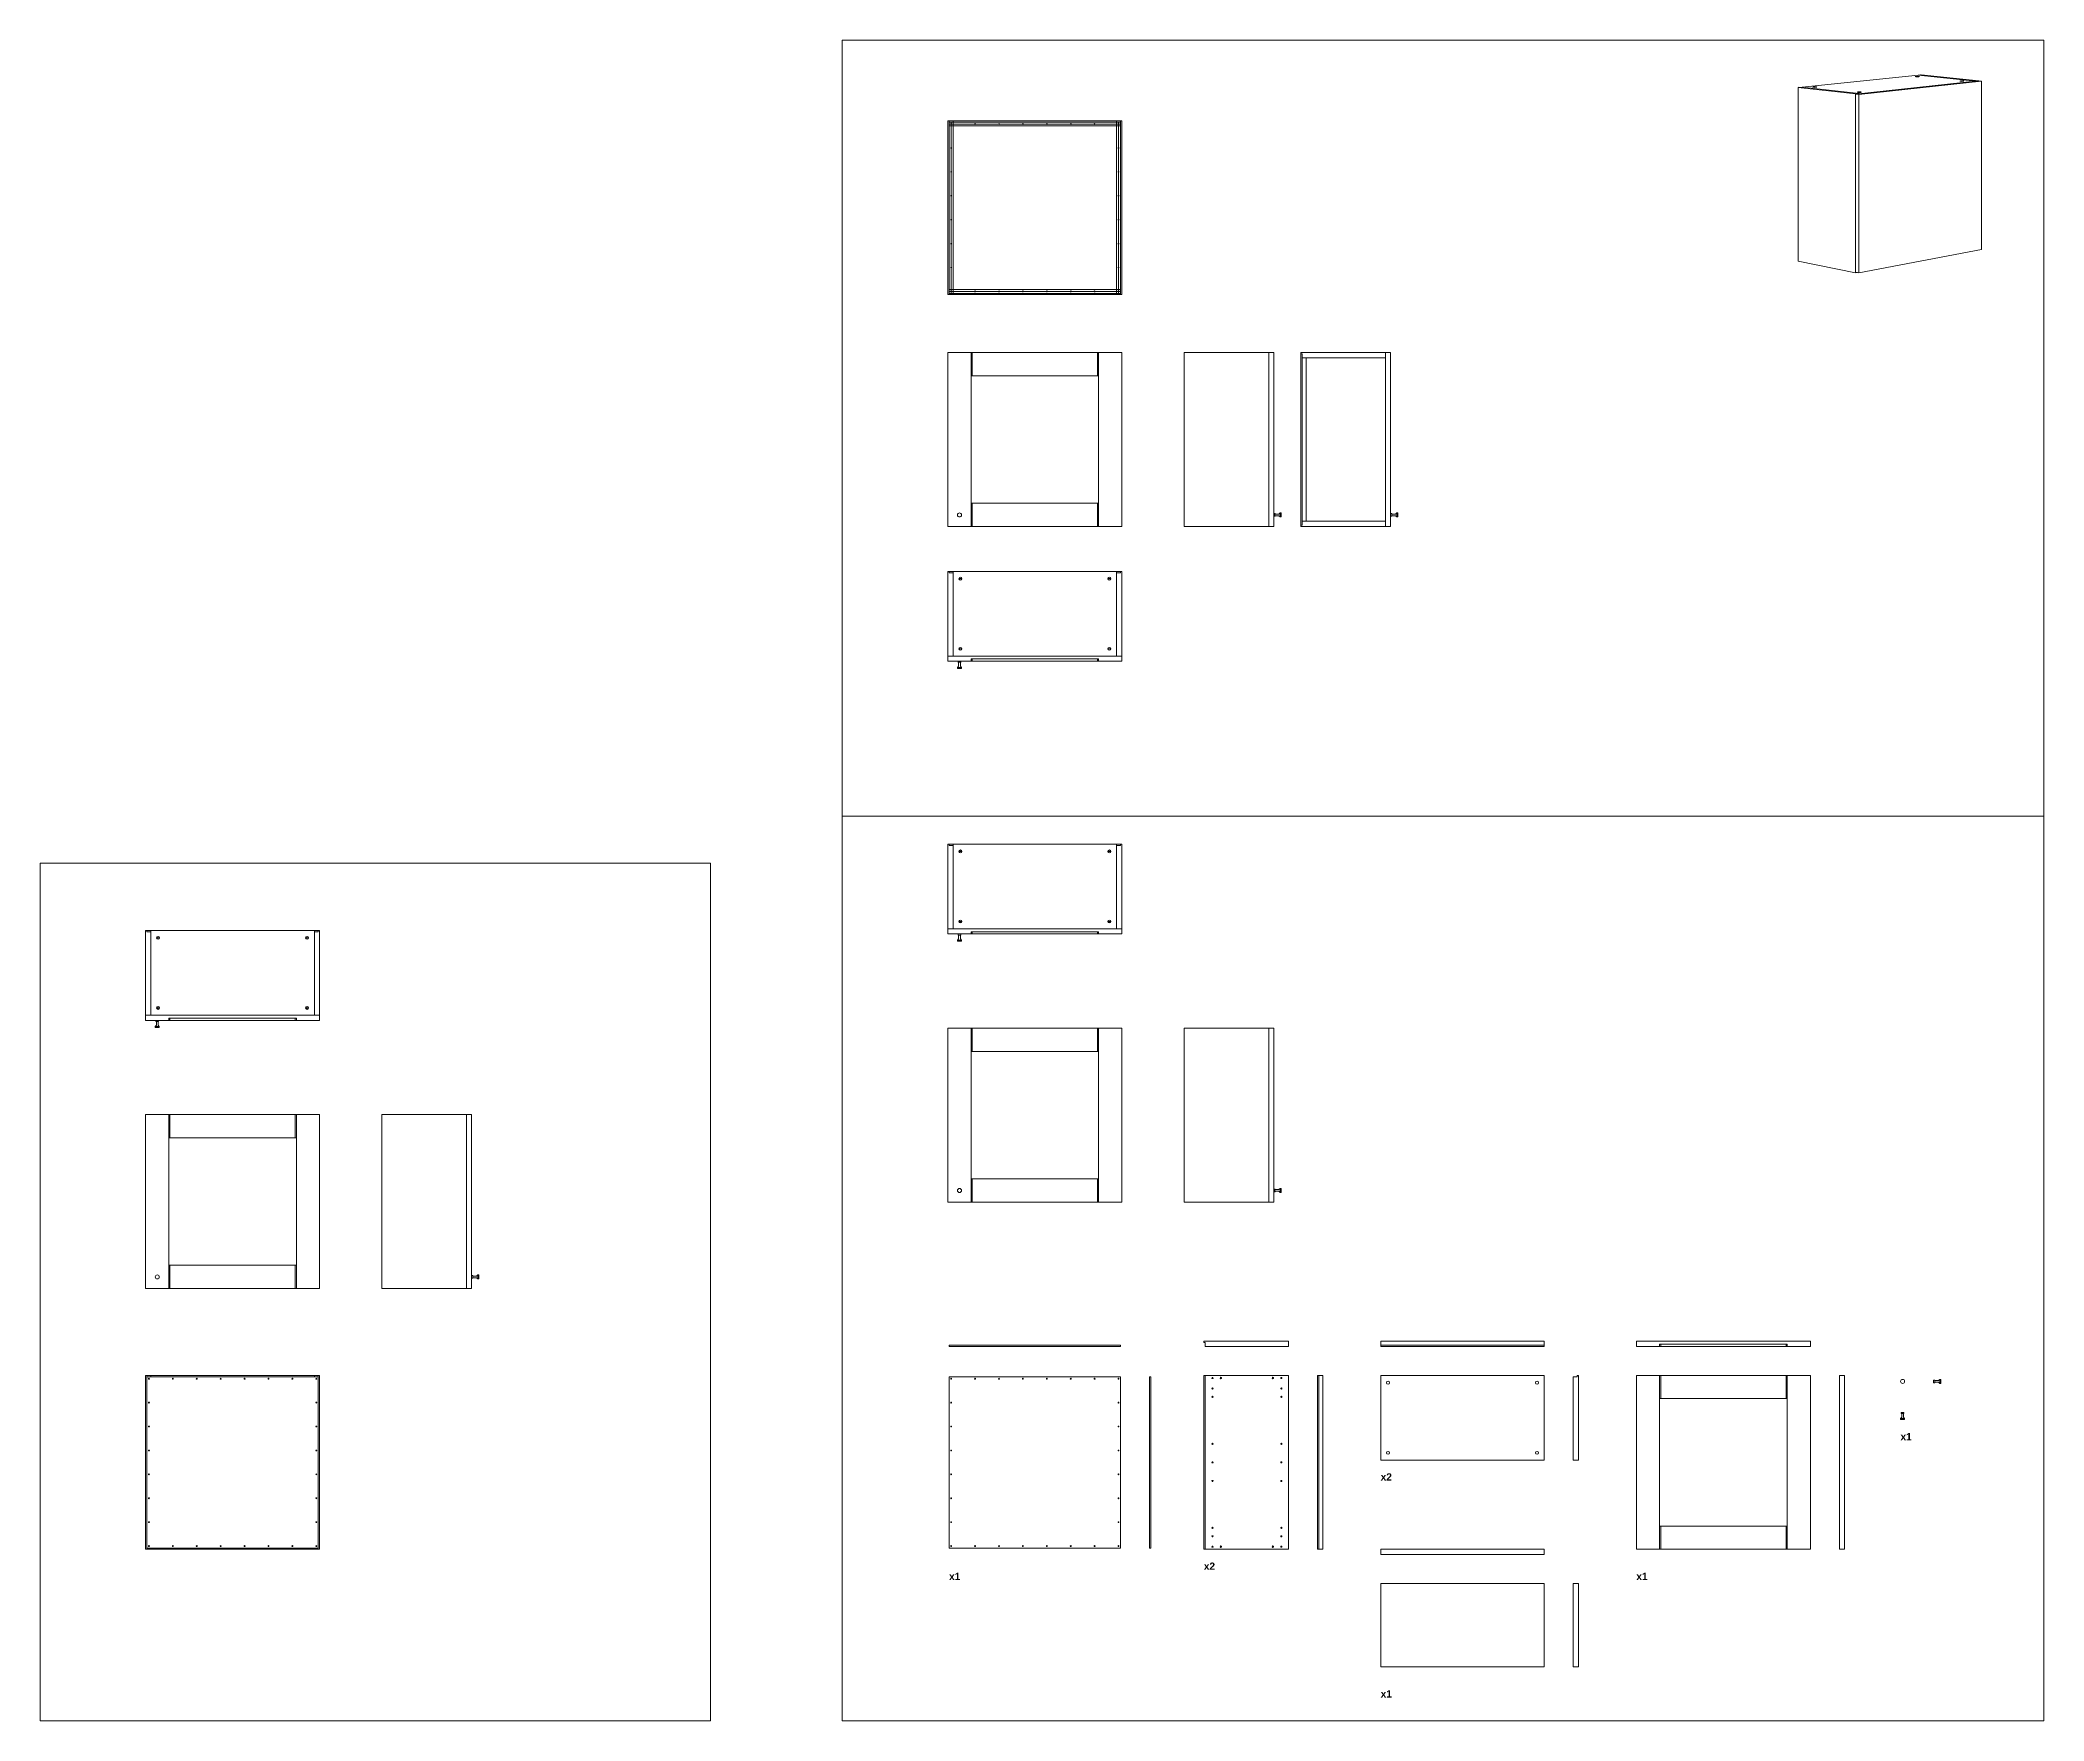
# Model space of a CAD drawing. Header units: centimetres. Extents: x -1165 to 380, y -206 to 683.
# Drawn here: x -311 to 380, y 103 to 683 of the extents above; entities that cross this region are included whole.
import ezdxf

# ---------------------------------------------------------------- set-up
doc = ezdxf.new("R2010")
doc.units = ezdxf.units.CM
doc.header["$MEASUREMENT"] = 0
for name, color, linetype, lineweight in [('A-FURN_Num_Penna__252_Num_Penna__252_Num_Penna__3_Num_Penna__252_Num_Penna__252_Num_Penna__252_Num_Penna__252_Num_Penna__252_Num_Penna__252_Num_Penna__252_Num_Penna__252_Num_Penna__252_Num_Penna__252_Num_Penna__252_Num_Penna__5', 5, 'Continuous', 18), ('A-SECT-PATT_Num_Penna__6_Num_Penna__6_Num_Penna__6_Num_Penna__6_Num_Penna__6_Num_Penna__6_Num_Penna__6_Num_Penna__6_Num_Penna__3_Num_Penna__3_Num_Penna__3_Num_Penna__3_Num_Penna__3_Num_Penna__3', 3, 'Continuous', 18), ('A-SECT-PATT_Num_Penna__6_Num_Penna__6_Num_Penna__6_Num_Penna__6_Num_Penna__6_Num_Penna__6_Num_Penna__6_Num_Penna__6_Num_Penna__3_Num_Penna__3_Num_Penna__3_Num_Penna__3_Num_Penna__3_Num_Penna__5', 5, 'Continuous', 18), ('A-SECT-PATT_Num_Penna__6_Num_Penna__6_Num_Penna__6_Num_Penna__6_Num_Penna__6_Num_Penna__6_Num_Penna__6_Num_Penna__6_Num_Penna__5_Num_Penna__5_Num_Penna__5_Num_Penna__5_Num_Penna__5_Num_Penna__5', 5, 'Continuous', 18), ('A-SECT-PATT_Num_Penna__6_Num_Penna__6_Num_Penna__6_Num_Penna__6_Num_Penna__6_Num_Penna__6_Num_Penna__6_Num_Penna__6_Num_Penna__6_Num_Penna__5_Num_Penna__5_Num_Penna__5_Num_Penna__5_Num_Penna__5', 5, 'Continuous', 18), ('A-SECT-PATT_Num_Penna__6_Num_Penna__6_Num_Penna__6_Num_Penna__6_Num_Penna__6_Num_Penna__6_Num_Penna__6_Num_Penna__6_Num_Penna__6_Num_Penna__6_Num_Penna__6_Num_Penna__6_Num_Penna__6_Num_Penna__6', 6, 'Continuous', 18), ('PDF10_Solid Fills_Num_Penna__5_Num_Penna__5_Num_Penna__5_Num_Penna__5_Num_Penna__5_Num_Penna__5_Num_Penna__5_Num_Penna__5', 5, 'Continuous', 18), ('PDF10_Solid Fills_Num_Penna__82_Num_Penna__82_Num_Penna__82_Num_Penna__82_Num_Penna__82_Num_Penna__82_Num_Penna__82_Num_Penna__82', 82, 'Continuous', 18), ('PDF16_Geometry_Num_Penna__5_Num_Penna__5_Num_Penna__5_Num_Penna__5_Num_Penna__5_Num_Penna__5_Num_Penna__5_Num_Penna__5_Num_Penna__5_Num_Penna__5_Num_Penna__5_Num_Penna__5_Num_Penna__5_Num_Penna__5', 5, 'Continuous', 18), ('PDF16_Geometry_Num_Penna__6_Num_Penna__6_Num_Penna__3_Num_Penna__3_Num_Penna__3_Num_Penna__3_Num_Penna__3_Num_Penna__3_Num_Penna__3_Num_Penna__3_Num_Penna__3_Num_Penna__3_Num_Penna__3_Num_Penna__3', 3, 'Continuous', 18), ('PDF16_Geometry_Num_Penna__6_Num_Penna__6_Num_Penna__6_Num_Penna__3_Num_Penna__3_Num_Penna__3_Num_Penna__3_Num_Penna__3_Num_Penna__3_Num_Penna__3_Num_Penna__3_Num_Penna__3_Num_Penna__3_Num_Penna__3', 3, 'Continuous', 18), ('PDF16_Geometry_Num_Penna__6_Num_Penna__6_Num_Penna__6_Num_Penna__3_Num_Penna__3_Num_Penna__3_Num_Penna__3_Num_Penna__3_Num_Penna__9_Num_Penna__9_Num_Penna__9_Num_Penna__9_Num_Penna__9_Num_Penna__9', 9, 'Continuous', 18), ('PDF16_Geometry_Num_Penna__6_Num_Penna__6_Num_Penna__6_Num_Penna__6_Num_Penna__6_Num_Penna__6_Num_Penna__6_Num_Penna__6_Num_Penna__3_Num_Penna__3_Num_Penna__3_Num_Penna__3_Num_Penna__3_Num_Penna__3', 3, 'Continuous', 18), ('PDF16_Geometry_Num_Penna__6_Num_Penna__6_Num_Penna__6_Num_Penna__6_Num_Penna__6_Num_Penna__6_Num_Penna__6_Num_Penna__6_Num_Penna__6_Num_Penna__6_Num_Penna__6_Num_Penna__6_Num_Penna__6_Num_Penna__6', 6, 'Continuous', 18), ('PDF17_Solid Fills_Num_Penna__5_Num_Penna__5_Num_Penna__5_Num_Penna__5_Num_Penna__5_Num_Penna__5', 5, 'Continuous', 18), ('PDF22_Geometry_Num_Penna__1_Num_Penna__255_Num_Penna__255_Num_Penna__6_Num_Penna__6_Num_Penna__6', 6, 'Continuous', 18), ('PDF22_Geometry_Num_Penna__1_Num_Penna__255_Num_Penna__255_Num_Penna__82_Num_Penna__82_Num_Penna__82', 82, 'Continuous', 18), ('PDF22_Geometry_Num_Penna__1_Num_Penna__255_Num_Penna__5_Num_Penna__5_Num_Penna__5', 5, 'Continuous', 18), ('PDF22_Geometry_Num_Penna__1_Num_Penna__255_Num_Penna__6_Num_Penna__6_Num_Penna__6', 6, 'Continuous', 18), ('PDF22_Geometry_Num_Penna__7_Num_Penna__7_Num_Penna__6_Num_Penna__6_Num_Penna__6', 6, 'Continuous', 18), ('PDF22_Solid Fills_Num_Penna__7_Num_Penna__7_Num_Penna__254_Num_Penna__254_Num_Penna__254_Num_Penna__254', 254, 'Continuous', 18), ('PDF22_Solid Fills_Num_Penna__7_Num_Penna__7_Num_Penna__254_Num_Penna__3_Num_Penna__3_Num_Penna__3', 3, 'Continuous', 18), ('PDF22_Solid Fills_Num_Penna__7_Num_Penna__82_Num_Penna__82_Num_Penna__82_Num_Penna__82_Num_Penna__82', 82, 'Continuous', 18), ('PDF2_Geometry_Num_Penna__7_Num_Penna__7_Num_Penna__7_Num_Penna__7_Num_Penna__7_Num_Penna__7', 7, 'Continuous', 18)]:
    doc.layers.add(name, color=color, linetype=linetype, lineweight=lineweight)
doc.layers.add('PDF16_Geometry_Num_Penna__6_Num_Penna__6_Num_Penna__6_Num_Penna__3_Num_Penna__3_Num_Penna__3_Num_Penna__3_Num_Penna__3_Num_Penna__2_Num_Penna__1_Num_Penna__1_Num_Penna__1_Num_Penna__1_Num_Penna__1', color=7, linetype='Continuous', lineweight=18, true_color=0xc6c8ca)
doc.styles.add('GENERATED_STYLE_1', font='Arial Bold.ttf')

msp = doc.modelspace()

# ---------------------------------------------------------------- linework, layer by layer
at = {"layer": 'A-FURN_Num_Penna__252_Num_Penna__252_Num_Penna__3_Num_Penna__252_Num_Penna__252_Num_Penna__252_Num_Penna__252_Num_Penna__252_Num_Penna__252_Num_Penna__252_Num_Penna__252_Num_Penna__252_Num_Penna__252_Num_Penna__252_Num_Penna__5', "color": 5, "linetype": 'Continuous', "lineweight": 18}
for centre in [(96.35, 221.4), (114.3, 221.4), (96.35, 163.2), (114.3, 163.2)]:
    msp.add_circle(centre, 0.25, dxfattribs=at)
at = {"layer": 'A-SECT-PATT_Num_Penna__6_Num_Penna__6_Num_Penna__6_Num_Penna__6_Num_Penna__6_Num_Penna__6_Num_Penna__6_Num_Penna__6_Num_Penna__3_Num_Penna__3_Num_Penna__3_Num_Penna__3_Num_Penna__3_Num_Penna__3', "color": 3, "linetype": 'Continuous', "lineweight": 18}
for p, q in [((2.62, 655.22), (3.97, 655.22)), ((60.37, 655.22), (61.72, 655.22)), ((2.62, 595.22), (3.97, 595.22)), ((60.37, 595.22), (61.72, 595.22))]:
    msp.add_line(p, q, dxfattribs=at)
at = {"layer": 'A-SECT-PATT_Num_Penna__6_Num_Penna__6_Num_Penna__6_Num_Penna__6_Num_Penna__6_Num_Penna__6_Num_Penna__6_Num_Penna__6_Num_Penna__3_Num_Penna__3_Num_Penna__3_Num_Penna__3_Num_Penna__3_Num_Penna__5', "color": 5, "linetype": 'Continuous', "lineweight": 18}
for p, q in [((-274.14, 222.3), (-272.79, 222.3)), ((-216.39, 222.3), (-215.04, 222.3)), ((-274.14, 162.3), (-272.79, 162.3)), ((-216.39, 162.3), (-215.04, 162.3))]:
    msp.add_line(p, q, dxfattribs=at)
at = {"layer": 'A-SECT-PATT_Num_Penna__6_Num_Penna__6_Num_Penna__6_Num_Penna__6_Num_Penna__6_Num_Penna__6_Num_Penna__6_Num_Penna__6_Num_Penna__5_Num_Penna__5_Num_Penna__5_Num_Penna__5_Num_Penna__5_Num_Penna__5', "color": 5, "linetype": 'Continuous', "lineweight": 18}
for centre in [(6.17, 519.22), (6.17, 286.12), (-270.59, 256.3)]:
    msp.add_circle(centre, 0.7, dxfattribs=at)
at = {"layer": 'A-SECT-PATT_Num_Penna__6_Num_Penna__6_Num_Penna__6_Num_Penna__6_Num_Penna__6_Num_Penna__6_Num_Penna__6_Num_Penna__6_Num_Penna__6_Num_Penna__5_Num_Penna__5_Num_Penna__5_Num_Penna__5_Num_Penna__5', "color": 5, "linetype": 'Continuous', "lineweight": 18}
msp.add_circle((331.53, 220.25), 0.7, dxfattribs=at)
at = {"layer": 'A-SECT-PATT_Num_Penna__6_Num_Penna__6_Num_Penna__6_Num_Penna__6_Num_Penna__6_Num_Penna__6_Num_Penna__6_Num_Penna__6_Num_Penna__6_Num_Penna__6_Num_Penna__6_Num_Penna__6_Num_Penna__6_Num_Penna__6', "color": 6, "linetype": 'Continuous', "lineweight": 18}
for p, q in [((2.17, 655.22), (2.62, 655.22)), ((2.17, 655.22), (2.17, 595.22)), ((2.62, 655.22), (2.62, 595.22)), ((2.62, 654.77), (3.97, 654.77)), ((3.97, 655.22), (3.97, 654.77)), ((3.97, 655.22), (60.37, 655.22)), ((3.97, 654.77), (60.37, 654.77)), ((60.37, 655.22), (60.37, 654.77)), ((60.37, 654.77), (61.72, 654.77)), ((61.72, 655.22), (61.72, 595.22)), ((61.72, 655.22), (62.17, 655.22)), ((61.72, 654.77), (61.72, 654.77)), ((62.17, 655.22), (62.17, 595.22)), ((2.17, 595.22), (60.37, 595.22)), ((2.62, 595.67), (3.97, 595.67)), ((3.97, 595.22), (3.97, 595.67)), ((3.97, 595.67), (60.37, 595.67)), ((60.37, 595.22), (60.37, 595.67)), ((60.37, 595.67), (61.72, 595.67)), ((61.72, 595.22), (62.17, 595.22)), ((2.17, 575.22), (62.17, 575.22)), ((2.17, 575.22), (2.17, 515.22)), ((10.17, 575.22), (10.17, 515.22)), ((10.57, 575.22), (10.57, 567.22)), ((53.77, 575.22), (53.77, 567.22)), ((54.17, 575.22), (54.17, 515.22)), ((62.17, 575.22), (62.17, 515.22)), ((10.17, 567.22), (54.17, 567.22)), ((10.17, 523.22), (54.17, 523.22)), ((10.57, 523.22), (10.57, 515.22)), ((53.77, 523.22), (53.77, 515.22)), ((2.17, 515.22), (62.17, 515.22)), ((10.17, 469.52), (10.17, 468.72)), ((10.57, 469.52), (10.57, 468.72)), ((53.77, 469.52), (53.77, 468.72)), ((54.17, 469.52), (54.17, 468.72)), ((10.17, 375.42), (10.17, 374.62)), ((10.57, 375.42), (10.57, 374.62)), ((53.77, 375.42), (53.77, 374.62)), ((54.17, 375.42), (54.17, 374.62)), ((-266.59, 345.6), (-266.59, 344.8)), ((-266.19, 345.6), (-266.19, 344.8)), ((-222.99, 345.6), (-222.99, 344.8)), ((-222.59, 345.6), (-222.59, 344.8)), ((2.17, 342.12), (62.17, 342.12)), ((2.17, 342.12), (2.17, 282.12)), ((10.17, 342.12), (10.17, 282.12)), ((10.57, 342.12), (10.57, 334.12)), ((53.77, 342.12), (53.77, 334.12)), ((54.17, 342.12), (54.17, 282.12)), ((62.17, 342.12), (62.17, 282.12)), ((10.17, 334.12), (54.17, 334.12)), ((-274.59, 312.3), (-214.59, 312.3)), ((-274.59, 312.3), (-274.59, 252.3)), ((-266.59, 312.3), (-266.59, 252.3)), ((-266.19, 312.3), (-266.19, 304.3)), ((-222.99, 312.3), (-222.99, 304.3)), ((-222.59, 312.3), (-222.59, 252.3)), ((-214.59, 312.3), (-214.59, 252.3)), ((-266.59, 304.3), (-222.59, 304.3)), ((10.17, 290.12), (54.17, 290.12)), ((10.57, 290.12), (10.57, 282.12)), ((53.77, 290.12), (53.77, 282.12)), ((2.17, 282.12), (62.17, 282.12)), ((-266.59, 260.3), (-222.59, 260.3)), ((-266.19, 260.3), (-266.19, 252.3)), ((-222.99, 260.3), (-222.99, 252.3)), ((-274.59, 252.3), (-214.59, 252.3)), ((2.62, 232.75), (2.62, 232.3)), ((2.62, 232.75), (61.72, 232.75)), ((2.62, 232.3), (3.97, 232.3)), ((3.97, 232.3), (60.37, 232.3)), ((60.37, 232.3), (61.72, 232.3)), ((61.72, 232.75), (61.72, 232.3)), ((247.7, 233.1), (247.7, 232.3)), ((248.1, 233.1), (248.1, 232.3)), ((291.3, 233.1), (291.3, 232.3)), ((291.7, 233.1), (291.7, 232.3)), ((-274.59, 222.3), (-274.14, 222.3)), ((-274.59, 222.3), (-274.59, 162.3)), ((-274.14, 222.3), (-274.14, 162.3)), ((-274.14, 221.85), (-272.79, 221.85)), ((-272.79, 222.3), (-272.79, 221.85)), ((-272.79, 222.3), (-216.39, 222.3)), ((-272.79, 221.85), (-216.39, 221.85)), ((-216.39, 222.3), (-216.39, 221.85)), ((-216.39, 221.85), (-215.04, 221.85)), ((-215.04, 222.3), (-215.04, 162.3)), ((-215.04, 222.3), (-214.59, 222.3)), ((-215.04, 221.85), (-215.03, 221.85)), ((-214.59, 222.3), (-214.59, 162.3)), ((2.62, 221.85), (2.62, 162.75)), ((2.62, 221.85), (3.97, 221.85)), ((3.97, 221.85), (60.37, 221.85)), ((60.37, 221.85), (61.72, 221.85)), ((61.72, 221.85), (61.72, 162.75)), ((71.72, 221.85), (71.72, 162.75)), ((71.72, 221.85), (72.17, 221.85)), ((72.17, 221.85), (72.17, 162.75)), ((90.5, 222.3), (119.7, 222.3)), ((90.5, 222.3), (90.5, 162.3)), ((90.95, 222.3), (90.95, 162.3)), ((119.7, 222.3), (119.7, 162.3)), ((239.7, 222.3), (299.7, 222.3)), ((239.7, 222.3), (239.7, 162.3)), ((247.7, 222.3), (247.7, 162.3)), ((248.1, 222.3), (248.1, 214.3)), ((291.3, 222.3), (291.3, 214.3)), ((291.7, 222.3), (291.7, 162.3)), ((299.7, 222.3), (299.7, 162.3)), ((247.7, 214.3), (291.7, 214.3)), ((247.7, 170.3), (291.7, 170.3)), ((248.1, 170.3), (248.1, 162.3)), ((291.3, 170.3), (291.3, 162.3)), ((-274.59, 162.3), (-216.39, 162.3)), ((-274.14, 162.75), (-272.79, 162.75)), ((-272.79, 162.3), (-272.79, 162.75)), ((-272.79, 162.75), (-216.39, 162.75)), ((-216.39, 162.3), (-216.39, 162.75)), ((-216.39, 162.75), (-215.04, 162.75)), ((-215.04, 162.3), (-214.59, 162.3)), ((2.62, 162.75), (3.97, 162.75)), ((3.97, 162.75), (60.37, 162.75)), ((60.37, 162.75), (61.72, 162.75)), ((71.72, 162.75), (72.17, 162.75)), ((90.5, 162.3), (119.7, 162.3)), ((239.7, 162.3), (299.7, 162.3))]:
    msp.add_line(p, q, dxfattribs=at)
at = {"layer": 'PDF10_Solid Fills_Num_Penna__5_Num_Penna__5_Num_Penna__5_Num_Penna__5_Num_Penna__5_Num_Penna__5_Num_Penna__5_Num_Penna__5', "color": 5, "linetype": 'Continuous', "lineweight": 18}
for p, q in [((6.72, 497.27), (6.21, 497.27)), ((6.72, 497.17), (6.21, 497.17)), ((57.61, 497.27), (58.12, 497.27)), ((57.61, 497.17), (58.12, 497.17)), ((6.72, 473.07), (6.21, 473.07)), ((6.72, 472.97), (6.21, 472.97)), ((57.61, 473.07), (58.12, 473.07)), ((57.61, 472.97), (58.12, 472.97)), ((6.72, 403.17), (6.21, 403.17)), ((6.72, 403.07), (6.21, 403.07)), ((57.61, 403.17), (58.12, 403.17)), ((57.61, 403.07), (58.12, 403.07)), ((-270.03, 373.35), (-270.54, 373.35)), ((-219.14, 373.35), (-218.63, 373.35)), ((6.72, 378.97), (6.21, 378.97)), ((6.72, 378.87), (6.21, 378.87)), ((57.61, 378.97), (58.12, 378.97)), ((57.61, 378.87), (58.12, 378.87)), ((-270.03, 373.25), (-270.54, 373.25)), ((-219.14, 373.25), (-218.63, 373.25)), ((-270.03, 349.15), (-270.54, 349.15)), ((-270.03, 349.05), (-270.54, 349.05)), ((-219.14, 349.15), (-218.63, 349.15)), ((-219.14, 349.05), (-218.63, 349.05))]:
    msp.add_line(p, q, dxfattribs=at)
for centre in [(6.47, 497.22), (57.87, 497.22), (6.47, 473.02), (57.87, 473.02), (6.47, 403.12), (57.87, 403.12), (-270.29, 373.3), (-218.89, 373.3), (6.47, 378.92), (57.87, 378.92), (-270.29, 349.1), (-218.89, 349.1), (154, 219.8), (205.4, 219.8), (154, 195.6), (205.4, 195.6)]:
    msp.add_circle(centre, 0.5, dxfattribs=at)
for centre, start, end in [((6.21, 497.22), 90, 270), ((6.72, 497.22), 270, 90), ((57.61, 497.22), 90, 270), ((58.12, 497.22), 270, 90), ((6.21, 473.02), 90, 270), ((6.72, 473.02), 270, 90), ((57.61, 473.02), 90, 270), ((58.12, 473.02), 270, 90), ((6.21, 403.12), 90, 270), ((6.72, 403.12), 270, 90), ((57.61, 403.12), 90, 270), ((58.12, 403.12), 270, 90), ((-270.54, 373.3), 90, 270), ((-270.03, 373.3), 270, 90), ((-219.14, 373.3), 90, 270), ((-218.63, 373.3), 270, 90), ((6.21, 378.92), 90, 270), ((6.72, 378.92), 270, 90), ((57.61, 378.92), 90, 270), ((58.12, 378.92), 270, 90), ((-270.54, 349.1), 90, 270), ((-270.03, 349.1), 270, 90), ((-219.14, 349.1), 90, 270), ((-218.63, 349.1), 270, 90)]:
    msp.add_arc(centre, 0.05, start, end, dxfattribs=at)
at = {"layer": 'PDF10_Solid Fills_Num_Penna__82_Num_Penna__82_Num_Penna__82_Num_Penna__82_Num_Penna__82_Num_Penna__82_Num_Penna__82_Num_Penna__82', "color": 82, "linetype": 'Continuous', "lineweight": 18}
for p, q in [((5.97, 497.27), (5.97, 497.27)), ((5.97, 497.17), (5.97, 497.17)), ((6.97, 497.27), (6.96, 497.27)), ((6.97, 497.17), (6.96, 497.17)), ((57.37, 497.27), (57.37, 497.27)), ((57.37, 497.17), (57.37, 497.17)), ((58.36, 497.27), (58.37, 497.27)), ((58.36, 497.17), (58.37, 497.17)), ((5.97, 403.17), (5.97, 403.17)), ((5.97, 403.07), (5.97, 403.07)), ((6.97, 403.17), (6.96, 403.17)), ((6.97, 403.07), (6.96, 403.07)), ((57.37, 403.17), (57.37, 403.17)), ((57.37, 403.07), (57.37, 403.07)), ((58.36, 403.17), (58.37, 403.17)), ((58.36, 403.07), (58.37, 403.07)), ((-270.78, 373.35), (-270.79, 373.35)), ((-269.79, 373.35), (-269.79, 373.35)), ((-219.39, 373.35), (-219.38, 373.35)), ((-218.39, 373.35), (-218.39, 373.35)), ((-270.78, 373.25), (-270.79, 373.25)), ((-269.79, 373.25), (-269.79, 373.25)), ((-219.39, 373.25), (-219.38, 373.25)), ((-218.39, 373.25), (-218.39, 373.25))]:
    msp.add_line(p, q, dxfattribs=at)
at = {"layer": 'PDF16_Geometry_Num_Penna__5_Num_Penna__5_Num_Penna__5_Num_Penna__5_Num_Penna__5_Num_Penna__5_Num_Penna__5_Num_Penna__5_Num_Penna__5_Num_Penna__5_Num_Penna__5_Num_Penna__5_Num_Penna__5_Num_Penna__5', "color": 5, "linetype": 'Continuous', "lineweight": 18}
for p, q in [((115, 519.67), (114.63, 519.67)), ((114.63, 519.67), (114.63, 518.78)), ((115, 518.78), (114.63, 518.78)), ((115, 519.67), (115, 518.78)), ((116.3, 519.52), (115.14, 519.52)), ((116.3, 518.92), (115.14, 518.92)), ((116.74, 519.92), (116.3, 519.52)), ((116.74, 518.52), (116.3, 518.92)), ((117.13, 519.92), (116.74, 519.92)), ((116.74, 519.92), (116.74, 518.52)), ((117.13, 518.52), (116.74, 518.52)), ((117.13, 519.92), (117.13, 518.52)), ((155.27, 519.67), (154.91, 519.67)), ((154.91, 519.67), (154.91, 518.78)), ((155.27, 518.78), (154.91, 518.78)), ((155.27, 519.67), (155.27, 518.78)), ((156.58, 519.52), (155.42, 519.52)), ((156.58, 518.92), (155.42, 518.92)), ((157.02, 519.92), (156.58, 519.52)), ((157.02, 518.52), (156.58, 518.92)), ((157.41, 519.92), (157.02, 519.92)), ((157.02, 519.92), (157.02, 518.52)), ((157.41, 518.52), (157.02, 518.52)), ((157.41, 519.92), (157.41, 518.52)), ((5.47, 466.62), (5.87, 467.05)), ((6.87, 466.62), (5.47, 466.62)), ((5.47, 466.22), (5.47, 466.62)), ((6.87, 466.22), (5.47, 466.22)), ((6.61, 468.72), (5.72, 468.72)), ((5.72, 468.36), (5.72, 468.72)), ((6.61, 468.36), (5.72, 468.36)), ((5.87, 467.05), (5.87, 468.21)), ((6.46, 467.05), (6.46, 468.21)), ((6.87, 466.62), (6.46, 467.05)), ((6.61, 468.36), (6.61, 468.72)), ((6.87, 466.22), (6.87, 466.62)), ((6.61, 374.62), (5.72, 374.62)), ((5.72, 374.26), (5.72, 374.62)), ((6.61, 374.26), (5.72, 374.26)), ((5.87, 372.95), (5.87, 374.11)), ((6.46, 372.95), (6.46, 374.11)), ((6.61, 374.26), (6.61, 374.62)), ((5.47, 372.52), (5.87, 372.95)), ((6.87, 372.52), (5.47, 372.52)), ((5.47, 372.12), (5.47, 372.52)), ((6.87, 372.12), (5.47, 372.12)), ((6.87, 372.52), (6.46, 372.95)), ((6.87, 372.12), (6.87, 372.52)), ((-271.29, 342.69), (-270.88, 343.12)), ((-269.89, 342.69), (-271.29, 342.69)), ((-271.29, 342.3), (-271.29, 342.69)), ((-269.89, 342.3), (-271.29, 342.3)), ((-270.14, 344.8), (-271.03, 344.8)), ((-271.03, 344.43), (-271.03, 344.8)), ((-270.14, 344.43), (-271.03, 344.43)), ((-270.88, 343.12), (-270.88, 344.28)), ((-270.29, 343.12), (-270.29, 344.28)), ((-269.89, 342.69), (-270.29, 343.12)), ((-270.14, 344.43), (-270.14, 344.8)), ((-269.89, 342.3), (-269.89, 342.69)), ((115, 286.57), (114.63, 286.57)), ((114.63, 286.57), (114.63, 285.68)), ((115, 285.68), (114.63, 285.68)), ((115, 286.57), (115, 285.68)), ((116.3, 286.42), (115.14, 286.42)), ((116.3, 285.83), (115.14, 285.83)), ((116.74, 286.82), (116.3, 286.42)), ((116.74, 285.42), (116.3, 285.83)), ((117.13, 286.82), (116.74, 286.82)), ((116.74, 286.82), (116.74, 285.42)), ((117.13, 285.42), (116.74, 285.42)), ((117.13, 286.82), (117.13, 285.42)), ((-161.75, 256.75), (-162.12, 256.75)), ((-162.12, 256.75), (-162.12, 255.85)), ((-161.75, 255.85), (-162.12, 255.85)), ((-161.75, 256.75), (-161.75, 255.85)), ((-160.45, 256.6), (-161.61, 256.6)), ((-160.45, 256), (-161.61, 256)), ((-160.01, 257), (-160.45, 256.6)), ((-160.01, 255.6), (-160.45, 256)), ((-159.62, 257), (-160.01, 257)), ((-160.01, 257), (-160.01, 255.6)), ((-159.62, 257), (-159.62, 255.6)), ((-159.62, 255.6), (-160.01, 255.6)), ((342.6, 220.69), (342.23, 220.69)), ((342.23, 220.69), (342.23, 219.8)), ((342.6, 219.8), (342.23, 219.8)), ((342.6, 220.69), (342.6, 219.8)), ((343.9, 220.54), (342.74, 220.54)), ((343.9, 219.95), (342.74, 219.95)), ((344.34, 220.95), (343.9, 220.54)), ((344.34, 219.55), (343.9, 219.95)), ((344.73, 220.95), (344.34, 220.95)), ((344.34, 220.95), (344.34, 219.55)), ((344.73, 219.55), (344.34, 219.55)), ((344.73, 220.95), (344.73, 219.55)), ((330.83, 207.44), (331.23, 207.87)), ((332.23, 207.44), (330.83, 207.44)), ((330.83, 207.05), (330.83, 207.44)), ((331.98, 209.55), (331.08, 209.55)), ((331.08, 209.18), (331.08, 209.55)), ((331.98, 209.18), (331.08, 209.18)), ((331.23, 207.87), (331.23, 209.03)), ((331.83, 207.87), (331.83, 209.03)), ((332.23, 207.44), (331.83, 207.87)), ((331.98, 209.18), (331.98, 209.55)), ((332.23, 207.05), (332.23, 207.44)), ((332.23, 207.05), (330.83, 207.05))]:
    msp.add_line(p, q, dxfattribs=at)
for centre, start, end in [((115.14, 519.67), 180, 270), ((115.14, 518.78), 90, 180), ((155.42, 519.67), 180, 270), ((155.42, 518.78), 90, 180), ((5.72, 468.21), 0, 90), ((6.61, 468.21), 90, 180), ((5.72, 374.11), 0, 90), ((6.61, 374.11), 90, 180), ((-271.03, 344.28), 0, 90), ((-270.14, 344.28), 90, 180), ((115.14, 286.57), 180, 270), ((115.14, 285.68), 90, 180), ((-161.61, 256.75), 180, 270), ((-161.61, 255.85), 90, 180), ((342.74, 220.69), 180, 270), ((342.74, 219.8), 90, 180), ((331.08, 209.03), 0, 90), ((331.98, 209.03), 90, 180)]:
    msp.add_arc(centre, 0.148, start, end, dxfattribs=at)
at = {"layer": 'PDF16_Geometry_Num_Penna__6_Num_Penna__6_Num_Penna__3_Num_Penna__3_Num_Penna__3_Num_Penna__3_Num_Penna__3_Num_Penna__3_Num_Penna__3_Num_Penna__3_Num_Penna__3_Num_Penna__3_Num_Penna__3_Num_Penna__3', "color": 3, "linetype": 'Continuous', "lineweight": 18}
for p, q in [((2.62, 499.72), (3.97, 499.72)), ((60.37, 499.72), (61.72, 499.72)), ((2.62, 405.62), (3.97, 405.62)), ((60.37, 405.62), (61.72, 405.62)), ((-274.14, 375.8), (-272.79, 375.8)), ((-216.39, 375.8), (-215.04, 375.8))]:
    msp.add_line(p, q, dxfattribs=at)
at = {"layer": 'PDF16_Geometry_Num_Penna__6_Num_Penna__6_Num_Penna__6_Num_Penna__3_Num_Penna__3_Num_Penna__3_Num_Penna__3_Num_Penna__3_Num_Penna__2_Num_Penna__1_Num_Penna__1_Num_Penna__1_Num_Penna__1_Num_Penna__1', "color": 9, "linetype": 'Continuous', "lineweight": 18, "true_color": 0xc6c8ca}
msp.add_line((3.29, 654.77), (3.29, 595.67), dxfattribs=at)
at = {"layer": 'PDF16_Geometry_Num_Penna__6_Num_Penna__6_Num_Penna__6_Num_Penna__3_Num_Penna__3_Num_Penna__3_Num_Penna__3_Num_Penna__3_Num_Penna__3_Num_Penna__3_Num_Penna__3_Num_Penna__3_Num_Penna__3_Num_Penna__3', "color": 3, "linetype": 'Continuous', "lineweight": 18}
for p, q in [((2.62, 653.42), (61.72, 653.42)), ((3.97, 654.77), (3.97, 595.67)), ((60.37, 654.77), (60.37, 595.67)), ((2.62, 597.02), (61.72, 597.02))]:
    msp.add_line(p, q, dxfattribs=at)
at = {"layer": 'PDF16_Geometry_Num_Penna__6_Num_Penna__6_Num_Penna__6_Num_Penna__3_Num_Penna__3_Num_Penna__3_Num_Penna__3_Num_Penna__3_Num_Penna__9_Num_Penna__9_Num_Penna__9_Num_Penna__9_Num_Penna__9_Num_Penna__9', "color": 9, "linetype": 'Continuous', "lineweight": 18}
for p, q in [((2.62, 654.1), (61.72, 654.1)), ((61.04, 654.77), (61.04, 595.67)), ((2.62, 596.35), (61.72, 596.35))]:
    msp.add_line(p, q, dxfattribs=at)
at = {"layer": 'PDF16_Geometry_Num_Penna__6_Num_Penna__6_Num_Penna__6_Num_Penna__6_Num_Penna__6_Num_Penna__6_Num_Penna__6_Num_Penna__6_Num_Penna__3_Num_Penna__3_Num_Penna__3_Num_Penna__3_Num_Penna__3_Num_Penna__3', "color": 3, "linetype": 'Continuous', "lineweight": 18}
msp.add_line((125.71, 517.02), (125.71, 573.42), dxfattribs=at)
at = {"layer": 'PDF16_Geometry_Num_Penna__6_Num_Penna__6_Num_Penna__6_Num_Penna__6_Num_Penna__6_Num_Penna__6_Num_Penna__6_Num_Penna__6_Num_Penna__6_Num_Penna__6_Num_Penna__6_Num_Penna__6_Num_Penna__6_Num_Penna__6', "color": 6, "linetype": 'Continuous', "lineweight": 18}
for p, q in [((83.63, 515.22), (83.63, 575.22)), ((83.63, 575.22), (114.63, 575.22)), ((112.83, 575.22), (112.83, 515.22)), ((114.63, 575.22), (114.63, 515.22)), ((123.91, 515.22), (123.91, 575.22)), ((123.91, 575.22), (154.91, 575.22)), ((123.91, 574.77), (124.36, 574.77)), ((124.36, 515.67), (124.36, 574.77)), ((153.11, 575.22), (153.11, 515.22)), ((154.91, 575.22), (154.91, 515.22)), ((124.36, 573.42), (153.11, 573.42)), ((83.63, 515.22), (114.63, 515.22)), ((123.91, 515.67), (124.36, 515.67)), ((123.91, 515.22), (154.91, 515.22)), ((124.36, 517.02), (153.11, 517.02)), ((2.17, 499.72), (2.62, 499.72)), ((2.17, 499.72), (2.17, 468.72)), ((2.62, 499.72), (2.62, 499.27)), ((2.62, 499.27), (3.97, 499.27)), ((3.97, 499.72), (3.97, 470.52)), ((3.97, 499.72), (60.37, 499.72)), ((60.37, 499.72), (60.37, 470.52)), ((61.72, 499.27), (60.37, 499.27)), ((61.72, 499.72), (61.72, 499.27)), ((61.72, 499.72), (62.17, 499.72)), ((62.17, 499.72), (62.17, 468.72)), ((2.17, 470.52), (62.17, 470.52)), ((2.17, 468.72), (10.17, 468.72)), ((10.17, 469.52), (54.17, 469.52)), ((10.57, 468.72), (53.77, 468.72)), ((54.17, 468.72), (62.17, 468.72)), ((2.17, 405.62), (2.62, 405.62)), ((2.17, 405.62), (2.17, 374.62)), ((2.62, 405.62), (2.62, 405.17)), ((2.62, 405.17), (3.97, 405.17)), ((3.97, 405.62), (3.97, 376.42)), ((3.97, 405.62), (60.37, 405.62)), ((60.37, 405.62), (60.37, 376.42)), ((61.72, 405.17), (60.37, 405.17)), ((61.72, 405.62), (61.72, 405.17)), ((61.72, 405.62), (62.17, 405.62)), ((62.17, 405.62), (62.17, 374.62)), ((-274.59, 375.8), (-274.14, 375.8)), ((-274.59, 375.8), (-274.59, 344.8)), ((-274.14, 375.8), (-274.14, 375.35)), ((-274.14, 375.35), (-272.79, 375.35)), ((-272.79, 375.8), (-272.79, 346.6)), ((-272.79, 375.8), (-216.39, 375.8)), ((-216.39, 375.8), (-216.39, 346.6)), ((-215.04, 375.35), (-216.39, 375.35)), ((-215.04, 375.8), (-215.04, 375.35)), ((-215.04, 375.8), (-214.59, 375.8)), ((-214.59, 375.8), (-214.59, 344.8)), ((2.17, 376.42), (62.17, 376.42)), ((2.17, 374.62), (10.17, 374.62)), ((10.17, 375.42), (54.17, 375.42)), ((10.57, 374.62), (53.77, 374.62)), ((54.17, 374.62), (62.17, 374.62)), ((-274.59, 346.6), (-214.59, 346.6)), ((-274.59, 344.8), (-266.59, 344.8)), ((-266.59, 345.6), (-222.59, 345.6)), ((-266.19, 344.8), (-222.99, 344.8)), ((-222.59, 344.8), (-214.59, 344.8)), ((83.63, 282.12), (83.63, 342.12)), ((83.63, 342.12), (114.63, 342.12)), ((112.83, 342.12), (112.83, 282.12)), ((114.63, 342.12), (114.63, 282.12)), ((-193.12, 252.3), (-193.12, 312.3)), ((-193.12, 312.3), (-162.12, 312.3)), ((-163.92, 312.3), (-163.92, 252.3)), ((-162.12, 312.3), (-162.12, 252.3)), ((83.63, 282.12), (114.63, 282.12)), ((-193.12, 252.3), (-162.12, 252.3)), ((90.5, 234.1), (119.7, 234.1)), ((90.5, 233.65), (90.5, 234.1)), ((90.5, 233.65), (90.95, 233.65)), ((90.95, 233.65), (90.95, 232.3)), ((90.95, 232.3), (119.7, 232.3)), ((119.7, 232.3), (119.7, 234.1)), ((151.5, 232.75), (207.9, 232.75)), ((239.7, 234.1), (239.7, 232.3)), ((239.7, 234.1), (299.7, 234.1)), ((239.7, 232.3), (247.7, 232.3)), ((247.7, 233.1), (291.7, 233.1)), ((248.1, 232.3), (291.3, 232.3)), ((291.7, 232.3), (299.7, 232.3)), ((299.7, 234.1), (299.7, 232.3)), ((131.5, 222.3), (129.7, 222.3)), ((129.7, 162.3), (129.7, 222.3)), ((130.15, 162.3), (130.15, 222.3)), ((131.5, 162.3), (131.5, 222.3)), ((151.5, 222.3), (151.5, 193.1)), ((151.5, 222.3), (207.9, 222.3)), ((207.9, 222.3), (207.9, 193.1)), ((219.25, 222.3), (219.25, 221.85)), ((309.7, 222.3), (309.7, 162.3)), ((311.5, 222.3), (311.5, 162.3)), ((151.5, 193.1), (207.9, 193.1)), ((129.7, 162.3), (131.5, 162.3)), ((151.5, 150.5), (151.5, 121.75)), ((151.5, 150.5), (207.9, 150.5)), ((207.9, 150.5), (207.9, 121.75)), ((151.5, 121.75), (207.9, 121.75))]:
    msp.add_line(p, q, dxfattribs=at)
at = {"layer": 'PDF17_Solid Fills_Num_Penna__5_Num_Penna__5_Num_Penna__5_Num_Penna__5_Num_Penna__5_Num_Penna__5', "color": 5, "linetype": 'Continuous', "lineweight": 18}
for centre in [(3.29, 654.1), (11.54, 654.1), (19.79, 654.1), (28.04, 654.1), (36.29, 654.1), (44.54, 654.1), (52.79, 654.1), (61.04, 654.1), (3.29, 645.85), (61.04, 645.85), (3.29, 637.6), (61.04, 637.6), (3.29, 629.35), (61.04, 629.35), (3.29, 621.1), (61.04, 621.1), (3.29, 612.85), (61.04, 612.85), (3.29, 604.6), (61.04, 604.6), (3.29, 596.35), (11.54, 596.35), (19.79, 596.35), (28.04, 596.35), (36.29, 596.35), (44.54, 596.35), (52.79, 596.35), (61.04, 596.35), (-273.46, 221.17), (-265.21, 221.17), (-256.96, 221.17), (-248.71, 221.17), (-240.46, 221.17), (-232.21, 221.17), (-223.96, 221.17), (-215.71, 221.17), (3.29, 221.17), (11.54, 221.17), (19.79, 221.17), (28.04, 221.17), (36.29, 221.17), (44.54, 221.17), (52.79, 221.17), (61.04, 221.17), (-273.46, 212.92), (-215.71, 212.92), (3.29, 212.92), (61.04, 212.92), (-273.46, 204.67), (-215.71, 204.67), (3.29, 204.67), (61.04, 204.67), (-273.46, 196.42), (-215.71, 196.42), (3.29, 196.42), (61.04, 196.42), (-273.46, 188.17), (-215.71, 188.17), (3.29, 188.17), (61.04, 188.17), (-273.46, 179.92), (-215.71, 179.92), (3.29, 179.92), (61.04, 179.92), (-273.46, 171.67), (-215.71, 171.67), (3.29, 171.67), (61.04, 171.67), (-273.46, 163.42), (-265.21, 163.42), (-256.96, 163.42), (-248.71, 163.42), (-240.46, 163.42), (-232.21, 163.42), (-223.96, 163.42), (-215.71, 163.42), (3.29, 163.42), (11.54, 163.42), (19.79, 163.42), (28.04, 163.42), (36.29, 163.42), (44.54, 163.42), (52.79, 163.42), (61.04, 163.42)]:
    msp.add_circle(centre, 0.15, dxfattribs=at)
at = {"layer": 'PDF22_Geometry_Num_Penna__1_Num_Penna__255_Num_Penna__255_Num_Penna__6_Num_Penna__6_Num_Penna__6', "color": 6, "linetype": 'Continuous', "lineweight": 18}
for p, q in [((309.7, 222.3), (311.5, 222.3)), ((309.7, 162.3), (311.5, 162.3))]:
    msp.add_line(p, q, dxfattribs=at)
at = {"layer": 'PDF22_Geometry_Num_Penna__1_Num_Penna__255_Num_Penna__255_Num_Penna__82_Num_Penna__82_Num_Penna__82', "color": 82, "linetype": 'Continuous', "lineweight": 18}
for p, q in [((380.27, 415.27), (-34.26, 415.27)), ((-34.26, 415.27), (-34.26, 103.09)), ((380.27, 103.09), (380.27, 415.27)), ((-311.01, 399.07), (-79.76, 399.07)), ((-311.01, 103.09), (-311.01, 399.07)), ((-79.76, 399.07), (-79.76, 103.09)), ((-79.76, 103.09), (-311.01, 103.09)), ((-34.26, 103.09), (380.27, 103.09))]:
    msp.add_line(p, q, dxfattribs=at)
at = {"layer": 'PDF22_Geometry_Num_Penna__1_Num_Penna__255_Num_Penna__5_Num_Penna__5_Num_Penna__5', "color": 5, "linetype": 'Continuous', "lineweight": 18}
for centre in [(93.45, 221.4), (117.2, 221.4), (93.45, 217.8), (93.45, 214.9), (117.2, 217.8), (117.2, 214.9), (93.45, 198.7), (117.2, 198.7), (93.45, 192.3), (117.2, 192.3), (93.45, 185.9), (117.2, 185.9), (93.45, 169.7), (93.45, 166.8), (117.2, 169.7), (117.2, 166.8), (93.45, 163.2), (117.2, 163.2)]:
    msp.add_circle(centre, 0.2, dxfattribs=at)
at = {"layer": 'PDF22_Geometry_Num_Penna__1_Num_Penna__255_Num_Penna__6_Num_Penna__6_Num_Penna__6', "color": 6, "linetype": 'Continuous', "lineweight": 18}
for p, q in [((151.5, 234.1), (151.5, 232.3)), ((207.9, 234.1), (151.5, 234.1)), ((151.5, 232.3), (207.9, 232.3)), ((207.9, 232.3), (207.9, 234.1)), ((219.25, 221.85), (217.9, 221.85)), ((217.9, 221.85), (217.9, 193.1)), ((219.7, 222.3), (219.25, 222.3)), ((219.7, 193.1), (219.7, 222.3)), ((217.9, 193.1), (219.7, 193.1)), ((151.5, 162.3), (151.5, 160.5)), ((207.9, 162.3), (151.5, 162.3)), ((151.5, 160.5), (207.9, 160.5)), ((207.9, 160.5), (207.9, 162.3)), ((219.7, 150.5), (217.9, 150.5)), ((217.9, 150.5), (217.9, 121.75)), ((219.7, 121.75), (219.7, 150.5)), ((217.9, 121.75), (219.7, 121.75))]:
    msp.add_line(p, q, dxfattribs=at)
at = {"layer": 'PDF22_Solid Fills_Num_Penna__7_Num_Penna__7_Num_Penna__254_Num_Penna__254_Num_Penna__254_Num_Penna__254', "color": 254, "linetype": 'Continuous', "lineweight": 18}
for p, q in [((10.17, 468.72), (10.57, 468.72)), ((53.77, 468.72), (54.17, 468.72)), ((10.17, 374.62), (10.57, 374.62)), ((53.77, 374.62), (54.17, 374.62)), ((-266.59, 344.8), (-266.19, 344.8)), ((-222.99, 344.8), (-222.59, 344.8))]:
    msp.add_line(p, q, dxfattribs=at)
at = {"layer": 'PDF22_Solid Fills_Num_Penna__7_Num_Penna__7_Num_Penna__254_Num_Penna__3_Num_Penna__3_Num_Penna__3', "color": 3, "linetype": 'Continuous', "lineweight": 18}
for p, q in [((247.7, 232.3), (248.1, 232.3)), ((291.3, 232.3), (291.7, 232.3))]:
    msp.add_line(p, q, dxfattribs=at)
at = {"layer": 'PDF22_Solid Fills_Num_Penna__7_Num_Penna__82_Num_Penna__82_Num_Penna__82_Num_Penna__82_Num_Penna__82', "color": 82, "linetype": 'Continuous', "lineweight": 18}
for p, q in [((-34.26, 683.07), (380.27, 683.07)), ((-34.26, 683.07), (-34.26, 103.09)), ((380.27, 683.07), (380.27, 103.09)), ((380.27, 103.09), (-34.26, 103.09))]:
    msp.add_line(p, q, dxfattribs=at)
at = {"layer": 'PDF2_Geometry_Num_Penna__7_Num_Penna__7_Num_Penna__7_Num_Penna__7_Num_Penna__7_Num_Penna__7', "color": 7, "linetype": 'Continuous', "lineweight": 18, "flags": 128}
for points in [[(336.84, 670.92), (296.91, 666.83)], [(336.84, 670.92), (356.68, 668.88), (356.68, 668.87)], [(337.04, 670.94), (337.84, 671.03)], [(337.04, 670.9), (337.04, 670.94)], [(337.84, 671.03), (337.64, 671.05), (337.91, 671.07)], [(357.79, 669.04), (337.91, 671.07)], [(295.48, 666.73), (315.33, 664.46)], [(315.33, 602.75), (295.48, 606.73), (295.48, 666.73)], [(295.98, 666.74), (295.78, 666.76), (295.53, 666.75)], [(296.88, 666.83), (295.98, 666.74)], [(296.88, 666.83), (316.52, 664.59)], [(357.59, 668.97), (315.33, 664.4)], [(315.33, 664.46), (315.33, 602.75)], [(315.33, 664.4), (315.33, 603.01)], [(316.46, 602.78), (316.46, 664.28), (315.33, 664.4)], [(358.72, 668.85), (316.46, 664.28)], [(316.52, 664.59), (316.52, 664.53)], [(358.72, 668.85), (357.59, 668.97)], [(357.79, 668.95), (357.79, 669.04)], [(358.72, 610.77), (358.72, 668.85)], [(358.72, 610.77), (316.46, 602.78), (315.33, 603.01)], [(315.99, 602.87), (315.33, 602.75)]]:
    msp.add_lwpolyline(points, dxfattribs=at)
at = {"layer": 'PDF2_Geometry_Num_Penna__7_Num_Penna__7_Num_Penna__7_Num_Penna__7_Num_Penna__7_Num_Penna__7', "color": 7, "linetype": 'Continuous', "lineweight": 18}
for points in [[(335.88, 670.48), (335.88, 670.53), (336.2, 670.57), (336.6, 670.57)], [(336.6, 670.57), (336.99, 670.57), (337.31, 670.53), (337.31, 670.48)], [(300.49, 666.84), (300.49, 666.9), (300.83, 666.94), (301.24, 666.94)], [(301.24, 666.74), (300.83, 666.74), (300.49, 666.79), (300.49, 666.84)], [(301.24, 666.94), (301.65, 666.94), (301.99, 666.9), (301.99, 666.84)], [(301.99, 666.84), (301.99, 666.79), (301.65, 666.74), (301.24, 666.74)], [(315.83, 665.1), (315.83, 665.15), (316.18, 665.2), (316.6, 665.2)], [(316.6, 664.99), (316.18, 664.99), (315.83, 665.04), (315.83, 665.1)], [(316.6, 665.2), (317.02, 665.2), (317.37, 665.15), (317.37, 665.1)], [(317.37, 665.1), (317.37, 665.04), (317.02, 664.99), (316.6, 664.99)], [(336.6, 670.38), (336.2, 670.38), (335.88, 670.43), (335.88, 670.48)], [(337.31, 670.48), (337.31, 670.43), (336.99, 670.38), (336.6, 670.38)], [(351.24, 668.9), (351.24, 668.95), (351.57, 668.99), (351.97, 668.99)], [(351.97, 668.81), (351.57, 668.81), (351.24, 668.85), (351.24, 668.9)], [(351.97, 668.99), (352.37, 668.99), (352.69, 668.95), (352.69, 668.9)], [(352.69, 668.9), (352.69, 668.85), (352.37, 668.81), (351.97, 668.81)]]:
    msp.add_open_spline(points, degree=3, dxfattribs=at)

# ---------------------------------------------------------------- texts
at = {"layer": 'PDF22_Geometry_Num_Penna__7_Num_Penna__7_Num_Penna__6_Num_Penna__6_Num_Penna__6', "color": 6, "linetype": 'Continuous', "lineweight": 18, "char_height": 2.5, "attachment_point": 2, "style": 'GENERATED_STYLE_1'}
for s, insert in [('\\A1;x1', (332.74, 202.43)), ('\\A1;x2', (153.4, 188.54)), ('\\A1;x1', (4.52, 154.21)), ('\\A1;x2', (92.4, 157.74)), ('\\A1;x1', (241.6, 154.21)), ('\\A1;x1', (153.4, 113.66))]:
    msp.add_mtext(s, dxfattribs=dict(at, insert=insert))

doc.saveas('drawing.dxf')
